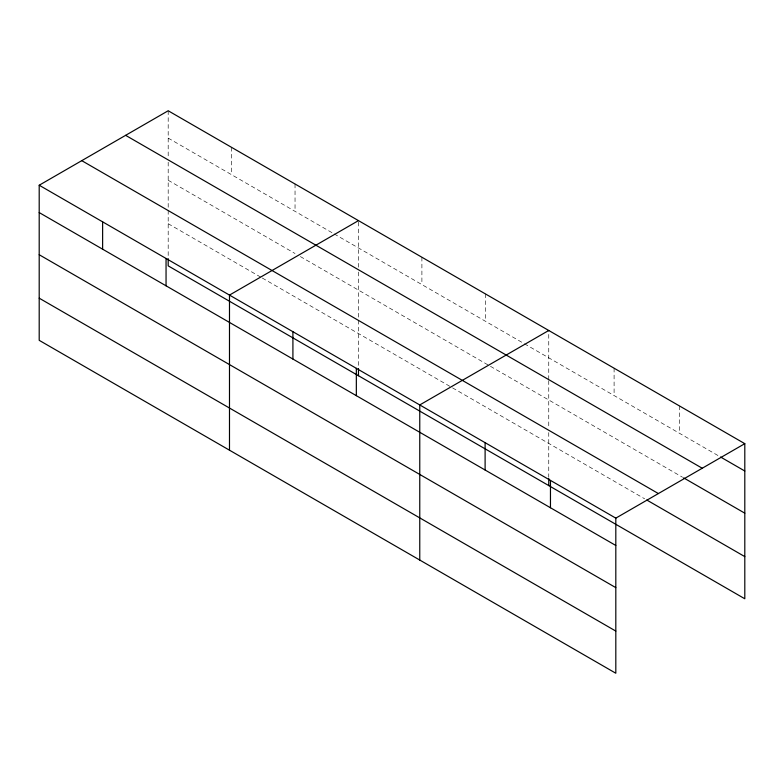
<?xml version="1.0" encoding="UTF-8"?>
<svg xmlns="http://www.w3.org/2000/svg" width="784" height="784" viewBox="0 0 784 784"><rect width="100%" height="100%" fill="white"/><g stroke="black" fill="none" stroke-linecap="round" stroke-linejoin="round"><path stroke-width="0.59" stroke-dasharray="3.92 2.94" d="M358.474 272.058L358.474 319.078M358.474 267.236L358.474 220.618M548.751 380.71L548.751 427.731M548.751 379.505L548.751 330.476M168.188 138.102L333.102 233.318M334.16 233.926L523.379 343.176M524.437 343.784L719.506 456.406M168.188 180.261L295.039 253.506M300.331 256.554L682.609 477.27M168.188 223.705L261.219 277.409M262.268 278.026L451.496 387.267M452.554 387.884L644.664 498.8M679.454 405.936L679.454 433.278M614.097 368.206L614.097 395.548M548.751 432.562L548.751 477.152M485.325 293.863L485.325 321.205M421.9 257.24L421.9 284.582M358.474 320.293L358.474 367.284M295.039 184.005L295.039 211.347M231.613 147.382L231.613 174.724M168.188 110.76L168.188 157.378M168.188 162.2L168.188 209.22M168.188 210.435L168.188 257.426"/><path stroke-width="1.18" d="M615.812 587.637L615.812 518.136L39.2 185.23L39.2 340.334L615.812 673.24L615.812 587.637L39.2 254.731M168.188 258.632L168.188 265.864L744.8 598.77L744.8 443.666L168.188 110.76L39.2 185.23M358.474 220.618L229.487 295.088L229.487 450.192M548.751 330.476L419.763 404.946L419.763 560.05M615.812 518.136L744.8 443.666M720.555 457.013L744.8 471.008M125.626 135.338L702.239 468.244M683.668 477.877L744.8 513.167M81.761 160.661L658.374 493.557M646.78 500.016L744.8 556.611M39.2 212.572L615.812 545.478M39.2 298.175L615.812 631.081M550.466 480.406L550.466 507.748M548.751 478.348L548.751 485.58M485.11 442.676L485.11 470.018M358.474 368.49L358.474 375.722M356.338 368.333L356.338 395.675M292.912 331.71L292.912 359.052M166.051 258.475L166.051 285.817M102.626 221.852L102.626 249.194"/></g></svg>
